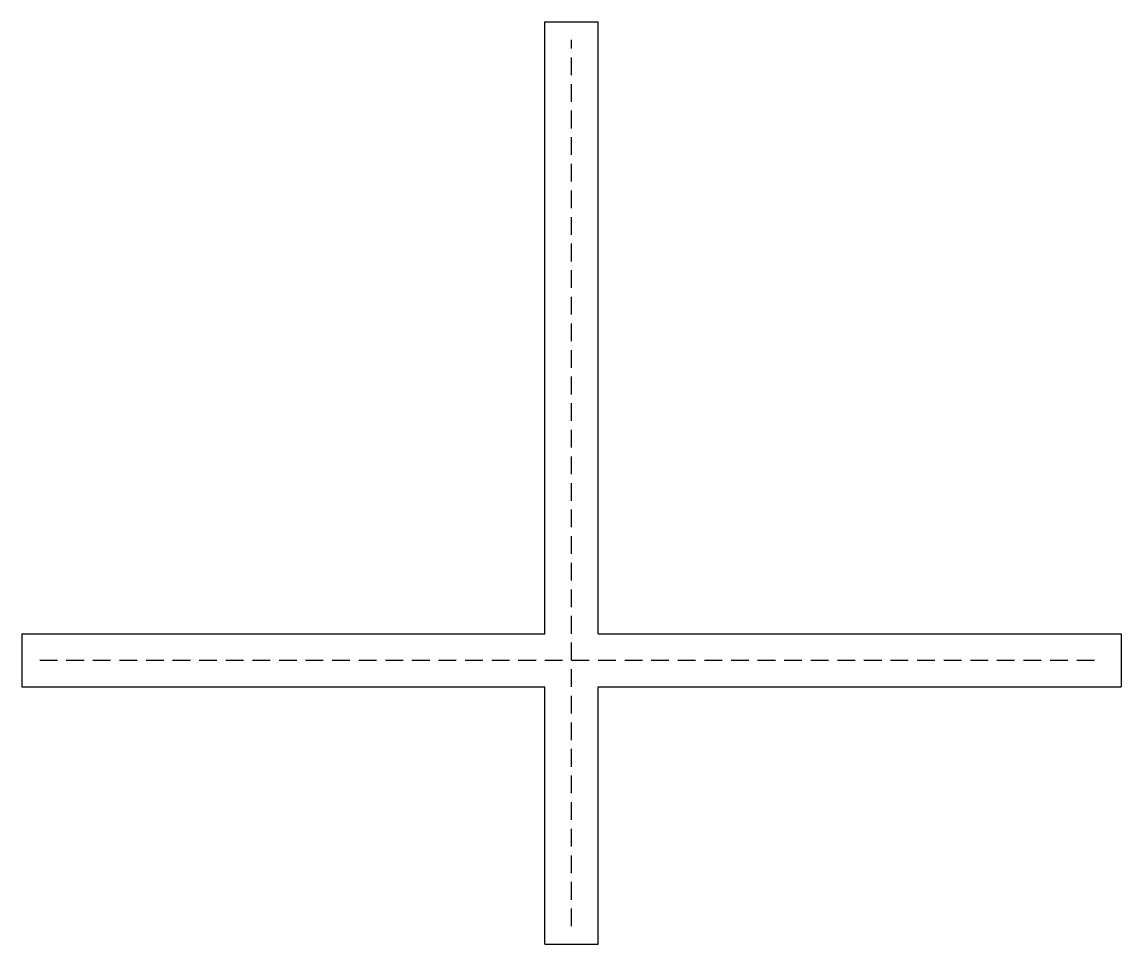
# Model space of a CAD drawing. Units: millimetres at full size, sheet at 1:100. Extents: x -6200 to 6200, y -8200 to 2200.
import ezdxf

# ---------------------------------------------------------------- set-up
doc = ezdxf.new("R2010")
doc.units = ezdxf.units.MM
doc.header["$LTSCALE"] = 100
doc.linetypes.add('DASHED2', pattern=[3, 2, -1])
doc.layers.add('0-0', color=7, linetype='Continuous')
doc.layers.add('1-4', color=6, linetype='DASHED2')

msp = doc.modelspace()

# ---------------------------------------------------------------- linework, layer by layer
at = {"layer": '0-0'}
for p, q in [((-300, 2200), (300, 2200)), ((-300, -4700), (-300, 2200)), ((300, -4700), (300, 2200)), ((-6200, -4700), (-300, -4700)), ((-6200, -4700), (-6200, -5300)), ((300, -4700), (6200, -4700)), ((6200, -4700), (6200, -5300)), ((-6200, -5300), (-300, -5300)), ((-300, -8200), (-300, -5300)), ((300, -5300), (6200, -5300)), ((300, -8200), (300, -5300)), ((-300, -8200), (300, -8200))]:
    msp.add_line(p, q, dxfattribs=at)
at = {"layer": '1-4'}
for p, q in [((0, -8000), (0, 2000)), ((-6000, -5000), (6000, -5000))]:
    msp.add_line(p, q, dxfattribs=at)

doc.saveas('drawing.dxf')
